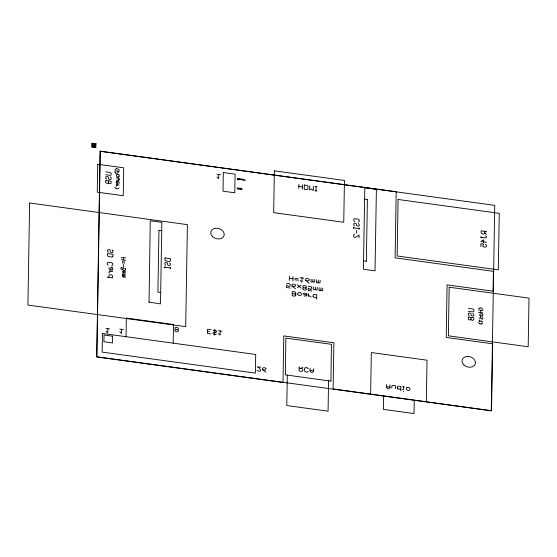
<?xml version="1.0" encoding="UTF-8"?>
<svg xmlns="http://www.w3.org/2000/svg" width="557" height="557" viewBox="0 0 557 557"><rect width="100%" height="100%" fill="white"/><g stroke="black" fill="none" stroke-linecap="round" stroke-linejoin="round"><path stroke-width="0.84" d="M116.309 181.895L116.316 183.002M118.578 174.766C118.961 174.327 120.228 176.68 118.453 176.938M330.942 380.988L331.436 344.323L285.845 338.085L285.393 374.847L330.816 381.148M29.618 203.02L27.92 305.069L185.697 326.653L187.41 224.652L29.667 202.999M91.696 146.038L91.731 144.291M95.874 146.609L95.901 144.869M108.35 182.968L107.431 183.559L105.635 182.599L105.67 180.454L111.101 181.199L111.059 183.344L109.242 183.81L108.35 182.968L108.385 180.823M107.835 328.686L107.766 332.884L106.018 331.241M108.907 277.407L108.942 275.262L109.861 274.671L111.665 274.921L112.563 275.764L112.521 277.908L107.097 277.163M108.977 273.118L108.991 272.401L110.822 271.224L112.632 271.468M109.075 267.395L109.047 268.829L109.945 269.665L112.653 270.041L112.695 267.896L111.713 267.109M110.85 269.79L110.885 267.645L111.901 267.116M119.344 171.361L114.979 170.762L114.944 172.489L115.745 173.143M112.625 336.247L104.041 334.952L103.929 341.74L112.514 342.917L112.486 336.08M116.169 186.421C115.779 184.833 118.669 184.701 119.156 185.042M116.295 182.947L117.673 183.761L117.757 181.408L116.336 181.847M117.889 171.166C119.038 173.359 116.705 173.443 115.668 173.095M119.142 183.385L119.156 182.236L117.631 181.429M121.175 269.943L121.12 267.694M122.519 275.228L122.463 274.761M125.436 272.742L123.229 272.512L122.519 271.259L125.45 271.732M122.575 269.491L123.396 267.931M122.742 263.273L122.784 260.975M121.607 329.319L121.537 333.518L119.79 331.875M123.41 266.81L123.452 264.505M123.529 259.938L123.396 257.599M124.107 263.461L124.148 261.163M126.035 336.7L126.348 318.061L173.499 324.522L173.192 343.161M158.954 230.445L157.903 292.112L160.75 292.509M164.837 267.973L164.865 266.538M170.386 268.732L170.289 267.283M214.661 335.133L214.751 329.535M218.727 174.487L218.657 178.686L216.91 177.042M220.168 330.976L220.099 335.175L218.351 333.532M237.498 178.435L237.47 179.834L238.654 179.765L238.396 179.041L237.491 178.901M239.078 187.994L239.05 189.394L240.255 188.155L240.234 189.554M244.718 180.593L245.031 179.465M262.535 369.632C261.72 367.251 265.229 367.126 266.1 368.72C265.508 372.375 258.539 366.861 266.037 372.215M287.308 375.098L286.799 405.552L328.066 411.184L328.574 380.8M289.306 280.429L289.382 276.14M291.931 286.117L291.959 284.683L292.871 284.091L294.681 284.342L295.572 285.177L295.558 285.894L294.646 286.486L291.931 286.117L295.516 288.756M292.926 280.93L292.996 276.634M295.851 295.558C296.157 293.664 293.407 293.755 292.258 293.63M294.973 294.005L296.004 293.407L295.008 291.861L292.293 291.485L292.223 295.774L294.938 296.15L295.767 295.482M298.831 188.565L298.9 184.27M299.213 366.722L299.144 371.018L301.852 371.387L302.771 370.795L302.799 369.368L301.901 368.525L299.193 368.156M302.444 189.06L302.521 184.771M302.04 277.873L301.971 282.169L300.188 280.491M305.626 280.519L305.647 279.085L306.566 278.493L308.376 278.744L309.267 279.586L309.253 280.296L308.341 280.888L305.626 280.519L309.205 283.158M309.755 185.76L309.685 190.048L311.516 188.872L313.299 190.55L313.375 186.254M308.529 296.582L308.578 293.72M308.634 295.092L310.34 296.825L311.245 296.951M311.085 279.12L311.043 281.974L311.941 282.1L312.86 281.508L312.895 279.363M310.068 368.212L310.019 371.073L311.802 372.751L313.521 371.575M313.145 296.428L313.09 295.057L314.002 294.465L316.717 294.834L316.648 299.123M313.675 286.946L313.626 289.807L315.45 289.341L315.485 287.189M316.014 190.919L316.084 186.63M314.705 279.614L314.67 281.758L313.751 282.35L312.86 281.508M313.688 368.706L313.612 371.477M316.515 279.858L316.585 282.74M317.295 287.44L317.26 289.584L316.341 290.176L315.534 289.417M320.136 280.359L320.094 282.503L319.182 283.095L318.291 282.253L318.221 280.046M319.105 287.69L319.057 290.552L319.962 290.67L320.874 290.079L320.909 287.934M322.719 288.185L322.684 290.329L321.772 290.921L320.874 290.079M353.702 228.586L353.73 227.159M356.348 233.251L356.389 230.389M358.987 237.916L359.035 235.054L355.366 237.414L354.461 237.296L353.57 236.453L353.598 235.026L354.51 234.434M359.133 229.331L359.154 227.904M366.353 261.191L367.383 199.545M370.635 394.161L371.331 352.56L427.024 360.198L426.321 401.792M383.62 396.173L383.404 409.381L414.032 413.579L414.255 400.372M386.412 384.483L386.481 387.366M389.935 384.922L389.984 387.839L388.152 389.023L386.454 387.289M391.794 388.09L391.829 385.945L392.748 385.353L395.463 385.723L395.414 388.584M400.817 390.763L400.887 386.467L398.171 386.098L397.259 386.69L397.35 388.138M403.519 391.849L403.526 391.132M403.602 386.843L403.553 389.705L402.648 389.58M468.451 317.03L473.763 317.755L473.728 319.899L471.904 320.372L471.013 319.53L471.048 317.386M480.865 246.556L480.914 243.694L483.629 244.07L482.689 246.09L483.58 246.932L485.391 247.176L486.303 246.584L486.331 245.157L485.439 244.314M481.011 237.978L481.032 236.544M479.695 321.591L479.793 320.414M479.897 319.293L479.842 317.56L480.663 317.114M480.656 312.519L480.782 310.228M483.65 242.636L483.699 239.782L480.949 241.55L486.379 242.295M482.759 317.379C483.65 320.832 480.907 318.674 480.51 317.121M481.986 316.091C485.565 313.528 478.198 312.881 479.939 315.234M484.75 231.322L484.827 233.508L483.796 234.058L481.986 233.808L481.095 232.972L481.13 230.828L486.56 231.566M119.066 187.953L117.59 188.907L116.135 188.635M481.102 324.063L482.738 323.151M481.965 321.292L482.682 321.967M118.564 176.945C115.995 177.878 115.905 173.972 117.102 174.564M118.523 178.198L119.17 178.86M112.862 250.713L112.953 252.161C111.811 253.637 109.485 252.001 110.265 250.358L109.256 249.501L107.55 249.989L107.529 251.416L108.42 252.258M124.747 270.361L125.436 269.88M125.388 268.787L124.761 268.126M149.046 302.228L150.265 220.753L161.864 222.34L160.5 303.892L148.9 302.096M215.489 332.355L216.485 331.875L216.499 331.178L215.629 330.357L213.86 330.113L212.962 330.691M297.8 294.416L298.58 295.217L300.39 295.461L301.302 294.869L301.33 293.442C299.917 290.294 296.603 294.207 297.772 294.319M311.739 287.398L311.829 288.839L310.917 289.341M367.272 199.531L364.591 199.044M480.67 315.923L482.097 316.098M481.234 324L479.737 323.784M407.334 387.352L406.304 387.93L406.276 389.357L407.174 390.199L408.977 390.443L409.896 389.858L409.917 388.424L409.026 387.588L407.216 387.428M366.464 261.282L363.554 260.829M116.545 168.722L117.924 168.875L119.421 170.184M117.179 174.543L118.495 174.738M480.078 307.875L481.457 308.028L482.891 309.379M117.715 184.952L116.204 184.694M161.829 230.709L158.891 230.32M124.636 270.417L123.327 270.187M125.436 275.151L122.554 274.705M118.397 180.371L116.281 180.057M118.544 179.236L119.17 178.734M238.076 178.978L238.675 178.595M111.825 265.626L112.737 265.035L112.765 263.6L111.873 262.765L108.253 262.27L107.334 262.862L107.313 264.29L108.204 265.132M238.5 189.081L237.338 188.941L237.338 187.988L238.514 188.148L238.507 188.614L237.916 188.538M123.271 272.457C122.429 272.714 122.213 274.183 125.395 273.96M125.353 277.463C125.666 277.142 120.82 277.149 123.174 275.945L125.353 276.244M175.782 329.507L174.884 330.085L174.877 330.788C175.706 332.884 180.308 331.478 177.551 329.751L175.782 329.507L174.912 328.686L174.919 327.989L175.817 327.412L177.586 327.648C178.679 328.066 178.839 329.5 177.551 329.751M358.346 222.055L359.265 221.463L359.286 220.036L358.395 219.193L354.774 218.699L353.862 219.291L353.834 220.718L354.725 221.561M286.528 283.938L287.447 283.346L289.257 283.597L290.148 284.432L290.12 285.866L289.208 286.458L286.507 285.372L286.465 287.516L290.086 288.011M216.45 333.97C213.157 336.4 211.18 330.935 215.594 332.334M297.347 287.572L301.01 285.205M303.69 287.725L302.771 288.317L302.764 289.034L303.656 289.87L305.466 290.12L306.378 289.529L306.392 288.811L305.501 287.976L303.69 287.725L302.799 286.89L302.813 286.173L303.725 285.581L305.535 285.832L306.427 286.667L306.413 287.384L305.501 287.976M308.237 286.918L309.156 286.326L310.959 286.57L311.767 287.468M318.291 282.253L317.372 282.845L316.467 282.629M300.996 368.4L302.834 367.223M308.202 371.54L307.283 372.132L305.473 371.881L304.582 371.046L304.63 368.184L305.542 367.592L307.269 367.892M471.013 319.53L469.189 319.997L468.298 319.161L468.333 317.107M114.993 169.627L116.469 168.743M478.526 308.78L480.002 307.896M118.523 179.347L119.177 179.883M307.415 367.926L308.244 368.678M482.877 312.881L478.47 312.289M123.327 268.001L121.21 267.639M123.146 276.007L122.449 275.269M398.13 388.863L397.315 388.062M116.211 188.684L114.7 187.354M92.727 143.65L94.934 143.95M92.671 146.951L94.878 147.257M315.178 186.504L316.989 186.755M216.958 174.25L220.495 174.731M298.865 186.414L302.479 186.915M240.116 178.79L239.531 178.713L239.218 179.375L240.102 179.723L240.401 179.298L239.225 179.138M240.972 178.908L241.856 179.034L242.142 179.305L240.958 179.612L242.135 180.002M243.59 179.27L242.998 179.187L242.692 179.848L243.576 180.203L243.875 179.779L242.699 179.612M244.426 180.322L245.017 180.398M315.109 190.793L316.919 191.044M105.816 171.869L110.335 172.489L111.226 173.331L111.205 174.759L110.286 175.351L105.767 174.731M116.316 177.829L118.411 178.115M481.025 237.261L485.544 237.881L486.463 237.289L486.477 236.572L485.579 235.736M353.716 227.869L359.14 228.614M300.23 277.63L303.85 278.124M294.785 278.312L298.399 278.813M289.341 278.284L292.961 278.779M294.757 279.746L298.378 280.241M121.294 257.327L125.708 257.87M121.259 259.632L125.624 260.23M468.479 308.432L473.004 309.051L473.896 309.894L473.868 311.321L472.956 311.913L468.43 311.293M478.512 309.915L482.877 310.514M164.851 267.256L170.358 267.945M310.799 289.417L308.216 288.345L308.174 290.489L311.795 290.984M306.83 294.848L304.031 294.528L303.133 293.692L304.052 293.1L306.768 293.469C307.457 296.192 306.538 296.039 304.004 295.962M316.668 297.696L313.953 297.32L313.062 296.484M479.055 320.888L481.875 321.278M109.012 270.974L110.822 271.224M211.082 329.73L207.545 329.25L207.476 333.441L211.012 333.928M218.4 330.733L221.937 331.22M207.51 331.345L209.279 331.589M119.839 329.076L123.382 329.563M106.067 328.442L109.604 328.929M310.033 370.356L313.647 370.851M260.683 367.272L257.146 366.784C262.055 368.88 261.393 373.42 257.083 370.287M402.697 386.718L404.507 386.969M386.377 386.628L389.997 387.129M398.123 388.96L400.838 389.329M479.814 323.833L478.296 322.503M119.17 180.015L118.481 180.364M125.457 268.864L125.381 269.978M112.918 250.803L112.089 249.891M484.722 232.749L486.512 234.427M479.939 315.332L480.594 315.951M472.928 313.34L473.819 314.183L473.798 315.61L472.879 316.202L471.083 315.241L471.111 313.807L470.212 312.971L468.395 313.438L468.367 314.865L469.266 315.708M358.325 223.489L359.216 224.325L359.188 225.752L358.276 226.344L356.48 225.383L356.501 223.956L354.705 222.988L353.786 223.58L353.765 225.014L354.656 225.85M297.396 284.711L300.968 288.066M110.265 176.785L111.156 177.62L111.135 179.055L110.216 179.639L108.42 178.679L108.441 177.251L107.55 176.409L105.733 176.875L105.705 178.31L106.596 179.145M169.453 262.869L170.351 263.712L170.324 265.139L169.412 265.731L167.608 264.77L167.636 263.336L166.745 262.5L164.837 262.89L164.9 264.394L165.791 265.236M122.547 269.553L123.208 270.166M100.086 151.17L96.751 356.967L282.998 382.506L283.785 335.906L333.88 342.771L333.107 388.904L491.539 410.718L492.66 343.801L446.213 337.438L447.097 284.871L493.07 291.172L493.405 271.322L395.094 257.842L396.201 191.768L100.086 151.17M112.883 256.359L111.964 257.042L108.35 256.547L107.459 255.705L107.494 253.56L112.918 254.305L112.918 256.366M92.65 144.911L93.304 146.303L94.955 145.99L94.3 144.604L92.65 144.911M97.719 164.266L97.252 192.151L123.243 195.716L123.71 167.831L97.719 164.266M100.26 151.288L96.814 356.759L491.295 410.843L494.741 205.366L100.26 151.288M102.46 333.469L102.147 352.108L255.391 373.113L255.705 354.475L102.46 333.469M165.004 257.961L164.969 260.105L165.861 260.941L169.481 261.442L170.4 260.85L170.435 258.706L165.004 257.961M223.315 172.552L223.002 191.19L234.789 192.806L235.103 174.167L223.315 172.552M240.812 188.231L240.791 189.631L241.975 189.561L241.989 188.628L240.812 188.231M274.371 170.832L273.668 212.663L343.746 222.271L344.449 180.44L274.371 170.832M304.324 185.015L304.254 189.303L306.97 189.679L307.882 189.088L307.93 186.226L307.039 185.39L304.324 185.015M364.793 187.793L363.422 269.247L375.028 270.834L376.393 189.38L364.793 187.793M398.088 199.469L397.141 255.976L498.313 269.846L499.26 213.338L398.088 199.469M449.179 287.196L448.364 335.815L528.189 346.76L529.004 298.141L449.179 287.196M96.152 143.936L91.452 146.971L96.089 147.605L91.515 143.302L96.152 143.936M212.677 236.683A6.865 5.229 17.7 0 0 223.977 235.841A6.865 5.229 17.7 0 0 215.844 228.196A6.865 5.229 17.7 0 0 212.677 236.683M463.897 364.939A6.865 5.229 17.7 0 0 475.198 364.097A6.865 5.229 17.7 0 0 467.065 356.452A6.865 5.229 17.7 0 0 463.897 364.939M92.97 145.99A1.184 0.898 17.7 0 0 94.92 145.843A1.184 0.898 17.7 0 0 93.513 144.528A1.184 0.898 17.7 0 0 92.97 145.99"/></g></svg>
